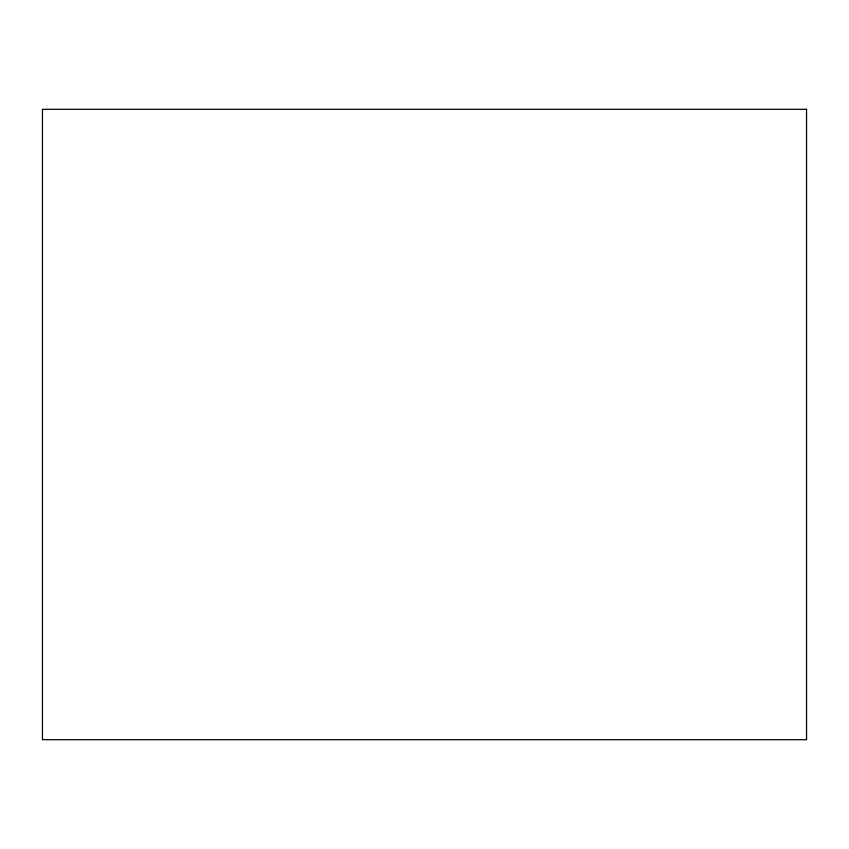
<?xml version="1.0" encoding="UTF-8"?>
<svg xmlns="http://www.w3.org/2000/svg" width="849" height="849" viewBox="0 0 849 849"><rect width="100%" height="100%" fill="white"/><g stroke="black" fill="none" stroke-linecap="round" stroke-linejoin="round"><path stroke-width="1.27" d="M806.55 109.309L42.45 109.309L42.45 739.691L806.55 739.691L806.55 109.309"/></g></svg>
